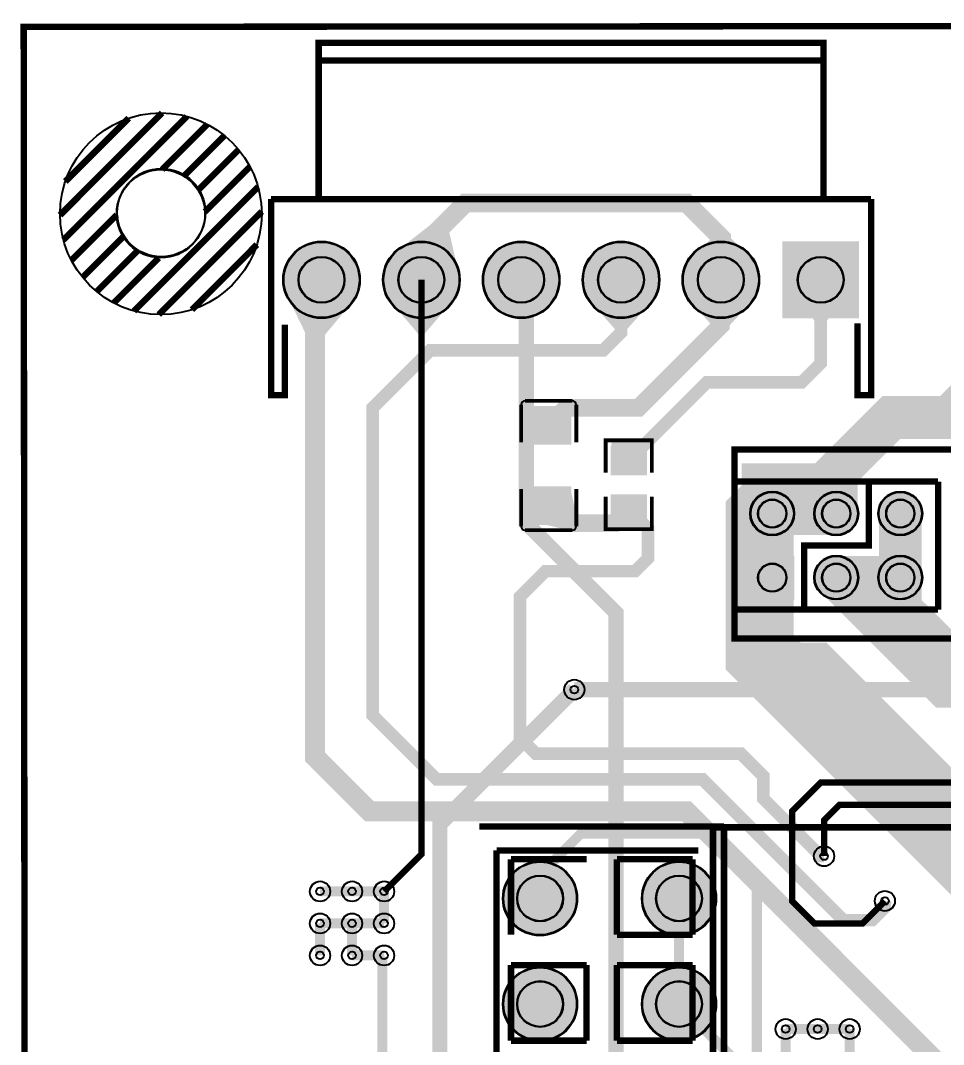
# Model space of a CAD drawing. Header units: millimetres. Extents: x -75 to 77, y -152 to 16.
# Drawn here: x -74.55 to -37.93, y -33.38 to 7.24 of the extents above; entities that cross this region are included whole.
import ezdxf

# ---------------------------------------------------------------- set-up
doc = ezdxf.new("R2010")
doc.units = ezdxf.units.MM
for name, color, linetype, true_color in [('BoardOutLine', 7, 'Continuous', 0xff00ff), ('BottomLayer', 7, 'Continuous', 0x0000ff), ('BottomSolderMaskLayer', 7, 'Continuous', 0xaa00ff), ('Document', 7, 'Continuous', 0xffffff), ('Hole', 7, 'Continuous', 0x222222), ('Inner1', 7, 'Continuous', 0x999966), ('Inner2', 7, 'Continuous', 0x008000), ('Multi-Layer', 7, 'Continuous', 0xc0c0c0), ('TopLayer', 7, 'Continuous', 0xff0000), ('TopPasteMaskLayer', 7, 'Continuous', 0x808080), ('TopSilkLayer', 7, 'Continuous', 0xffcc00), ('TopSolderMaskLayer', 7, 'Continuous', 0x800080)]:
    doc.layers.add(name, color=color, linetype=linetype, true_color=true_color)

msp = doc.modelspace()

# ---------------------------------------------------------------- hatches: boundary and pattern name
at = {"layer": 'BottomLayer'}
for points in [[(-45.57796037592061, -14.009156718313534), (-43.87821691643376, -14.009156718313534), (-43.878023876047564, -12.319024638049314), (-45.57802641605281, -12.319024638049314)], [(-43.87821691643376, -15.708902717805472), (-45.57796037592061, -15.708902717805472), (-45.57802641605281, -17.422908305816577), (-43.878023876047564, -17.422908305816577)]]:
    msp.add_hatch(color=256, dxfattribs=at).paths.add_polyline_path(points)
at = {"layer": 'BottomSolderMaskLayer'}
for points in [[(-64.131051562103, -3.048006096012273, 1), (-61.08103886207759, -3.048006096012273, 1)], [(-60.17092964185936, -3.048006096012273, 1), (-57.120916941833954, -3.048006096012273, 1)], [(-56.21106172212349, -3.048006096012273, 1), (-53.161049022098084, -3.048006096012273, 1)], [(-52.2509398018794, -3.048006096012273, 1), (-49.20092710185399, -3.048006096012273, 1)], [(-48.291071882143754, -3.048006096012273, 1), (-45.24105918211835, -3.048006096012273, 1)], [(-41.28093726187444, -4.573012446024904), (-44.33094996189993, -4.573012446024904), (-44.33094996189993, -1.5229997459995275), (-41.28093726187444, -1.5229997459995275)], [(-45.603365506730974, -12.319024638049314, 1), (-43.85256540513077, -12.319024638049314, 1)], [(-43.06336042672084, -12.319024638049314, 1), (-41.312560325120636, -12.319024638049314, 1)], [(-40.52335534671071, -12.319024638049314, 1), (-38.7725552451105, -12.319024638049314, 1)], [(-45.603378586263716, -13.983747383054606), (-43.852813916254036, -13.983747383054606), (-43.852813916254036, -15.7343120530644), (-45.603378586263716, -15.7343120530644)], [(-43.06336042672084, -14.859029718059446, 1), (-41.312560325120636, -14.859029718059446, 1)], [(-40.52335534671071, -14.859029718059446, 1), (-38.7725552451105, -14.859029718059446, 1)], [(-55.41275082550167, -27.58445516891038, 1), (-52.46126492252986, -27.58445516891038, 1)], [(-49.90093980187951, -27.58445516891038, 1), (-46.9494538989077, -27.58445516891038, 1)], [(-55.41275082550167, -31.775463550927157, 1), (-52.46126492252986, -31.775463550927157, 1)], [(-49.90093980187951, -31.775463550927157, 1), (-46.9494538989077, -31.775463550927157, 1)]]:
    msp.add_hatch(color=256, dxfattribs=at).paths.add_polyline_path(points)
at = {"layer": 'Inner2'}
msp.add_hatch(color=256, dxfattribs=at).paths.add_polyline_path([(-57.3709652019304, -3.8381813563627247), (-59.92096520193036, -3.8381813563627247), (-58.77296418592823, -5.1881813563627475), (-58.51896367792733, -5.1881813563627475)])
at = {"layer": 'Multi-Layer'}
for points in [[(-64.1060452120903, -3.048006096012273, 1), (-61.106045212090294, -3.048006096012273, 1)], [(-60.14592329184666, -3.048006096012273, 1), (-57.14592329184666, -3.048006096012273, 1)], [(-56.186055372110786, -3.048006096012273, 1), (-53.186055372110786, -3.048006096012273, 1)], [(-52.225933451866695, -3.048006096012273, 1), (-49.225933451866695, -3.048006096012273, 1)], [(-48.26606553213105, -3.048006096012273, 1), (-45.26606553213105, -3.048006096012273, 1)], [(-41.30594361188719, -4.548006096012159), (-44.30594361188719, -4.548006096012159), (-44.30594361188719, -1.5480060960122728), (-41.30594361188719, -1.5480060960122728)], [(-45.57796545593087, -12.319024638049314, 1), (-43.87796545593087, -12.319024638049314, 1)], [(-43.03796037592074, -12.319024638049314, 1), (-41.33796037592074, -12.319024638049314, 1)], [(-40.49795529591061, -12.319024638049314, 1), (-38.797955295910604, -12.319024638049314, 1)], [(-45.57797815595609, -14.009144018288112), (-43.87820675641342, -14.009144018288112), (-43.87820675641342, -15.708915417830895), (-45.57797815595609, -15.708915417830895)], [(-43.03796037592074, -14.859029718059446, 1), (-41.33796037592074, -14.859029718059446, 1)], [(-40.49795529591061, -14.859029718059446, 1), (-38.797955295910604, -14.859029718059446, 1)], [(-55.38735077470157, -27.58445516891038, 1), (-52.48666497332996, -27.58445516891038, 1)], [(-49.87553975107941, -27.58445516891038, 1), (-46.9748539497078, -27.58445516891038, 1)], [(-55.38735077470157, -31.775463550927157, 1), (-52.48666497332996, -31.775463550927157, 1)], [(-49.87553975107941, -31.775463550927157, 1), (-46.9748539497078, -31.775463550927157, 1)]]:
    msp.add_hatch(color=256, dxfattribs=at).paths.add_polyline_path(points)
at = {"layer": 'TopLayer'}
for points in [[(-57.17976885953772, -2.7313436626873226), (-59.58200152400309, -1.8758978917958302), (-58.319080518160945, -0.8925882651765278), (-57.536924053848, -1.1711176022351992)], [(-48.026535433070876, -2.2347879095757435), (-45.476954533909066, -2.2811379222758887), (-46.36108712217424, -1.4038201676403332), (-47.11109982219955, -1.3901854203709263)], [(-61.436073152146264, -3.986718313436654), (-63.96732029464056, -3.678018796037577), (-63.265125730251384, -5.123657607315295), (-62.46512573025143, -5.221221742443504)], [(-49.45112268224534, -3.8384836169673235), (-52.001122682245295, -3.837876555753155), (-50.85343154686302, -5.13330962661928), (-50.59943103886212, -5.133370586741194)], [(-45.491107442215025, -3.8381813563627247), (-48.04110744221498, -3.8381813563627247), (-47.11610617221231, -4.855961391922847), (-46.41610617221227, -4.855961391922847)], [(-42.48840741681488, -4.548011176022328), (-43.123408686817356, -4.548011176022328), (-42.932908305816454, -4.929011938023905), (-42.678907797815555, -4.929011938023905)], [(-52.73009906019797, -9.564008128016212), (-54.45811531623053, -9.564008128016212), (-54.45811531623053, -8.079019558039136), (-52.73009906019797, -8.079019558039136)], [(-51.10759461518933, -10.77602235204472), (-49.73060706121396, -10.77602235204472), (-49.73060706121396, -9.643484886969759), (-51.10759461518933, -9.643484886969759)], [(-50.35442214884415, -9.643462026923999), (-49.73064516129034, -9.762321564643116), (-49.45641859283728, -9.42672085344168), (-49.758133096265965, -9.369227838455686)], [(-52.73009906019797, -11.264033528067102), (-54.45811531623053, -11.264033528067102), (-54.45811531623053, -12.749022098044179), (-52.73009906019797, -12.749022098044179)], [(-52.73015748031503, -11.342125984251993), (-53.770909321818635, -12.749014478028926), (-52.95259334518664, -12.94751333502677), (-52.49463804927609, -12.415516891033803)], [(-41.465107950215724, -11.871925323850746), (-42.910109220218374, -11.87059436118875), (-43.03690373380732, -11.105476250952506), (-41.336903733807276, -11.10704089408182)], [(-51.10759461518933, -11.576022352044674), (-49.73060706121396, -11.576022352044674), (-49.73060706121396, -12.708559817119749), (-51.10759461518933, -12.708559817119749)], [(-44.28026162052333, -13.041524003048039), (-44.28026162052333, -11.596525273050474), (-43.51526035052075, -11.46902463804929), (-43.51526035052075, -13.169024638049336)], [(-42.63578613157233, -13.041524003048039), (-42.63578613157233, -11.596525273050474), (-43.40078740157492, -11.46902463804929), (-43.40078740157492, -13.169024638049336)], [(-45.57796037592061, -14.009156718313534), (-43.87821691643376, -14.009156718313534), (-43.87802641605276, -12.319024638049314), (-45.57802641605281, -12.319024638049314)], [(-44.00552705105406, -12.766789433578879), (-45.45052578105151, -12.766789433578879), (-45.57802641605281, -13.531790703581464), (-43.87802641605276, -13.531790703581464)], [(-38.92551689103357, -12.766789433578879), (-40.370515621031245, -12.766789433578879), (-40.49801625603254, -13.531790703581464), (-38.7980162560325, -13.531790703581464)], [(-38.92551689103357, -12.766789433578879), (-40.370515621031245, -12.766789433578879), (-40.49801625603254, -13.531790703581464), (-38.7980162560325, -13.531790703581464)], [(-38.92551689103357, -14.411264922529881), (-40.370515621031245, -14.411264922529881), (-40.49801625603254, -13.646263652527296), (-38.7980162560325, -13.646263652527296)], [(-38.92551689103357, -14.411264922529881), (-40.370515621031245, -14.411264922529881), (-40.49801625603254, -13.646263652527296), (-38.7980162560325, -13.646263652527296)], [(-41.7402565405132, -15.581529083058285), (-41.7402565405132, -14.13653035306072), (-40.975255270510615, -14.009029718059423), (-40.975255270510615, -15.709029718059469)], [(-40.0957810515622, -15.581529083058285), (-40.0957810515622, -14.13653035306072), (-40.860782321564784, -14.009029718059423), (-40.860782321564784, -15.709029718059469)], [(-41.36052070104142, -14.664749809499654), (-42.382275844551714, -15.686535433070844), (-41.931485902971644, -16.317622555245066), (-40.72942087884189, -15.115521971044018)], [(-38.92510287020559, -15.306129032258013), (-40.37010414020824, -15.30745999492001), (-40.49689865379719, -16.072578105156254), (-38.79689865379714, -16.07101346202694)], [(-43.87821691643376, -15.708902717805472), (-45.57796037592061, -15.708902717805472), (-45.57802641605281, -17.502161544323144), (-43.87802641605276, -17.502161544323144)], [(-43.87821691643376, -15.708902717805472), (-45.57796037592061, -15.708902717805472), (-45.57802641605281, -18.258902717805427), (-43.87802641605276, -18.258902717805427)], [(-40.049725679451285, -28.02689357378722), (-40.657475234950425, -27.72186436372874), (-40.63487426974848, -28.136007112014227), (-40.39529845059678, -28.256248412496916)]]:
    msp.add_hatch(color=256, dxfattribs=at).paths.add_polyline_path(points)
at = {"layer": 'TopPasteMaskLayer'}
for points in [[(-52.83009906019811, -9.564008128016212), (-53.20035560071119, -9.564008128016212), (-53.3003556007111, -9.46400812801619), (-53.3003556007111, -9.159105918211935), (-53.40035560071101, -9.059105918211912), (-53.78785877571772, -9.059105918211912), (-53.887858775717405, -9.159105918211935), (-53.887858775717405, -9.46400812801619), (-53.987858775717314, -9.564008128016212), (-54.358115316230396, -9.564008128016212), (-54.45811531623053, -9.46400812801619), (-54.45811531623053, -8.179019558039158), (-54.358115316230396, -8.079019558039136), (-52.83009906019811, -8.079019558039136), (-52.73009906019797, -8.179019558039158), (-52.73009906019797, -9.46400812801619)], [(-51.0591059182118, -9.47599695199392), (-49.77912115824233, -9.47599695199392), (-49.72910845821684, -9.526009652019411), (-49.72910845821684, -10.676022352044697), (-49.77912115824233, -10.726009652019343), (-50.18915417830817, -10.731038862077753), (-50.18915417830817, -10.281026162052399), (-50.63914147828291, -10.281026162052399), (-50.63914147828291, -10.721031242062509), (-51.0591059182118, -10.726009652019343), (-51.10911861823706, -10.676022352044697), (-51.10911861823706, -9.526009652019411)], [(-52.83009906019811, -11.264033528067102), (-53.20035560071119, -11.264033528067102), (-53.3003556007111, -11.364033528067125), (-53.3003556007111, -11.668935737871493), (-53.40035560071101, -11.768935737871516), (-53.78785877571772, -11.768935737871516), (-53.887858775717405, -11.668935737871493), (-53.887858775717405, -11.364033528067125), (-53.987858775717314, -11.264033528067102), (-54.358115316230396, -11.264033528067102), (-54.45811531623053, -11.364033528067125), (-54.45811531623053, -12.649022098044156), (-54.358115316230396, -12.749022098044179), (-52.83009906019811, -12.749022098044179), (-52.73009906019797, -12.649022098044156), (-52.73009906019797, -11.364033528067125)], [(-51.0591059182118, -11.62600965201932), (-50.63914147828291, -11.626035052070051), (-50.63914147828291, -12.071018542037109), (-50.18915417830817, -12.071018542037109), (-50.18915417830817, -11.63103886207773), (-49.77912115824233, -11.62600965201932), (-49.72910845821684, -11.676022352044697), (-49.72910845821684, -12.826009652019366), (-49.77912115824233, -12.876022352044743), (-51.0591059182118, -12.876022352044743), (-51.10911861823706, -12.826009652019366), (-51.10911861823706, -11.676022352044697)]]:
    msp.add_hatch(color=256, dxfattribs=at).paths.add_polyline_path(points)
at = {"layer": 'TopSolderMaskLayer'}
for points in [[(-64.131051562103, -3.048006096012273, 1), (-61.08103886207759, -3.048006096012273, 1)], [(-60.17092964185936, -3.048006096012273, 1), (-57.120916941833954, -3.048006096012273, 1)], [(-56.21106172212349, -3.048006096012273, 1), (-53.161049022098084, -3.048006096012273, 1)], [(-52.2509398018794, -3.048006096012273, 1), (-49.20092710185399, -3.048006096012273, 1)], [(-48.291071882143754, -3.048006096012273, 1), (-45.24105918211835, -3.048006096012273, 1)], [(-41.28093726187444, -4.573012446024904), (-44.33094996189993, -4.573012446024904), (-44.33094996189993, -1.5229997459995275), (-41.28093726187444, -1.5229997459995275)], [(-52.70054263744896, -9.585838484328633), (-54.48767173897977, -9.585838484328633), (-54.48767173897977, -8.057193682046318), (-52.70054263744896, -8.057193682046318)], [(-51.13847708477692, -10.796910992497715), (-49.699724591626364, -10.796910992497715), (-49.699724591626364, -9.62259249833096), (-51.13847708477692, -9.62259249833096)], [(-52.70054263744896, -11.242203171754795), (-54.48767173897977, -11.242203171754795), (-54.48767173897977, -12.77084797403711), (-52.70054263744896, -12.77084797403711)], [(-51.13847708477692, -11.555133711591793), (-49.699724591626364, -11.555133711591793), (-49.699724591626364, -12.729452205758548), (-51.13847708477692, -12.729452205758548)], [(-45.603365506730974, -12.319024638049314, 1), (-43.85256540513077, -12.319024638049314, 1)], [(-43.06336042672084, -12.319024638049314, 1), (-41.312560325120636, -12.319024638049314, 1)], [(-40.52335534671071, -12.319024638049314, 1), (-38.7725552451105, -12.319024638049314, 1)], [(-45.603378586263716, -13.983747383054606), (-43.852813916254036, -13.983747383054606), (-43.852813916254036, -15.7343120530644), (-45.603378586263716, -15.7343120530644)], [(-43.06336042672084, -14.859029718059446, 1), (-41.312560325120636, -14.859029718059446, 1)], [(-40.52335534671071, -14.859029718059446, 1), (-38.7725552451105, -14.859029718059446, 1)], [(-55.41275082550167, -27.58445516891038, 1), (-52.46126492252986, -27.58445516891038, 1)], [(-49.90093980187951, -27.58445516891038, 1), (-46.9494538989077, -27.58445516891038, 1)], [(-55.41275082550167, -31.775463550927157, 1), (-52.46126492252986, -31.775463550927157, 1)], [(-49.90093980187951, -31.775463550927157, 1), (-46.9494538989077, -31.775463550927157, 1)]]:
    msp.add_hatch(color=256, dxfattribs=at).paths.add_polyline_path(points)

# ---------------------------------------------------------------- linework, layer by layer
at = {"layer": 'BoardOutLine', "const_width": 0.25400050800101603}
msp.add_lwpolyline([(-74.42214884429768, 6.9850139700279215), (76.45415290830579, 7.112014224028371), (76.45415290830579, -103.37820675641353), (34.03606807213623, -103.37820675641353), (34.03606807213623, -89.6621793243587), (14.986029972059896, -89.15417830835668), (14.986029972059896, -103.37820675641353), (-34.036068072136004, -103.37820675641353), (-34.16306832613668, -147.95529591059187), (-74.29514859029723, -147.8282956565913), (-74.42214884429768, 6.9850139700279215)], close=True, dxfattribs=at)
at = {"layer": 'BottomLayer'}
for points, const_width in [([(-42.18796037592074, -12.319024638049314), (-42.18796037592074, -12.168148336296667), (-43.18008636017271, -11.176022352044697), (-45.085090170180365, -11.176022352044697), (-45.085090170180365, -11.557023114046274), (-45.72009144018284, -12.19202438404875), (-45.72009144018284, -17.653035306070592)], 1.7000000000000002), ([(-44.72796545593087, -12.319024638049314), (-42.18796037592074, -12.319024638049314)], 1.7000000000000002), ([(-44.72796545593087, -14.859029718059446), (-44.72796545593087, -12.319024638049314)], 1.7000000000000002), ([(-33.22326644653299, -27.426974853949787), (-35.184150368300834, -27.426974853949787), (-44.95808991617969, -17.653035306070592), (-44.72796545593087, -17.422910845821775), (-44.72796545593087, -14.859029718059446)], 1.7000000000000002), ([(-45.72009144018284, -17.653035306070592), (-45.72009144018284, -18.161036322072732), (-36.45415290830579, -27.426974853949787), (-33.22326644653299, -27.426974853949787)], 1.7000000000000002), ([(-24.82321564643121, -27.426974853949787), (-24.82321564643121, -25.595885191770435), (-26.289052578105156, -24.1300482600966), (-37.08407416814839, -24.1300482600966), (-42.92608585217158, -18.288036576073182), (-44.32308864617721, -18.288036576073182), (-44.95808991617969, -17.653035306070592)], 1.7000000000000002), ([(-48.425196850393604, -69.57073914147838), (-49.123698247396305, -69.57073914147838), (-50.927101854203556, -71.37414274828552), (-50.927101854203556, -74.93014986029971), (-53.21310642621279, -77.21615443230894), (-55.75311150622292, -77.21615443230894), (-57.912115824231705, -75.05715011430027), (-57.912115824231705, -24.638049276098627), (-52.57810515621031, -19.304038608077235)], 0.6000000000000001), ([(-48.425196850393604, -73.76174752349516), (-47.21869443738865, -73.76174752349516), (-45.339090678181265, -71.88214376428755), (-45.339090678181265, -27.17805435610876), (-47.49809499619005, -25.01905003810009), (-52.324104648209186, -25.01905003810009), (-53.93700787401576, -26.631953263906553), (-53.93700787401576, -27.58445516891038)], 0.4)]:
    msp.add_lwpolyline(points, dxfattribs=dict(at, const_width=const_width))
at = {"layer": 'BottomSolderMaskLayer'}
for centre, radius in [((-62.606045212090294, -3.048006096012273), 1.5250063500127002), ((-58.64592329184666, -3.048006096012273), 1.5250063500127002), ((-54.686055372110786, -3.048006096012273), 1.5250063500127002), ((-50.725933451866695, -3.048006096012273), 1.5250063500127002), ((-46.76606553213105, -3.048006096012273), 1.5250063500127002), ((-62.60599441198883, -3.048006096012273), 0.9150038100076201), ((-58.64597409194812, -3.048006096012273), 0.9150038100076201), ((-54.68597917195848, -3.048006096012273), 0.9150038100076201), ((-50.72595885191754, -3.048006096012273), 0.9150038100076201), ((-46.76596393192767, -3.048006096012273), 0.9150038100076201), ((-42.80594361188719, -3.048006096012273), 0.9150038100076201), ((-44.72796545593087, -12.319024638049314), 0.8754000508001016), ((-44.72809245618487, -12.319024638049314), 0.5664484065211015), ((-42.18796037592074, -12.319024638049314), 0.8754000508001016), ((-42.188087376174735, -12.319024638049314), 0.5664484065211015), ((-39.647955295910606, -12.319024638049314), 0.8754000508001016), ((-39.6480822961646, -12.319024638049314), 0.5664484065211015), ((-42.18796037592074, -14.859029718059446), 0.8754000508001016), ((-39.647955295910606, -14.859029718059446), 0.8754000508001016), ((-44.72809245618487, -14.859029718059446), 0.5664484065211015), ((-42.188087376174735, -14.859029718059446), 0.5664484065211015), ((-39.6480822961646, -14.859029718059446), 0.5664484065211015), ((-53.93700787401576, -27.58445516891038), 1.475742951485903), ((-48.425196850393604, -27.58445516891038), 1.475742951485903), ((-53.93700787401576, -27.58445516891038), 0.91490894015063), ((-48.425196850393604, -27.58445516891038), 0.91490894015063), ((-53.93700787401576, -31.775463550927157), 1.475742951485903), ((-48.425196850393604, -31.775463550927157), 1.475742951485903), ((-53.93700787401576, -31.775463550927157), 0.91490894015063), ((-48.425196850393604, -31.775463550927157), 0.91490894015063)]:
    msp.add_circle(centre, radius, dxfattribs=at)
at = {"layer": 'Document', "const_width": 0.25400050800101603}
for points in [[(-47.07899415798829, -24.765049530099077), (-47.07899415798829, -76.58115316230635)], [(-55.664211328422425, -75.6667513335027), (-55.664211328422425, -25.679451358902725)], [(-55.664211328422425, -25.679451358902725), (-47.66319532639045, -25.679451358902725)]]:
    msp.add_lwpolyline(points, dxfattribs=at)
at = {"layer": 'Hole'}
for centre in [(-52.57810515621031, -19.304038608077235), (-42.67208534417068, -25.908051816103693), (-62.665735331470614, -27.30708661417316), (-61.39573279146566, -27.30708661417316), (-60.12573025146048, -27.30708661417316), (-40.259080518161, -27.686055372110786), (-62.665735331470614, -28.57708915417834), (-61.39573279146566, -28.57708915417834), (-60.12573025146048, -28.57708915417834), (-62.665735331470614, -29.847091694183405), (-61.39573279146566, -29.847091694183405), (-60.12573025146048, -29.847091694183405), (-44.19608839217676, -32.76606553213105), (-42.92608585217158, -32.76606553213105), (-41.65608331216663, -32.76606553213105)]:
    msp.add_circle(centre, 0.15240030480060962, dxfattribs=at)
at = {"layer": 'Inner1'}
for points, const_width in [([(-52.57810515621031, -19.304038608077235), (-30.35306070612137, -19.304038608077235), (-28.95605791211574, -17.907035814071605), (-28.95605791211574, -13.335026670053367), (-27.87655575311146, -12.255524511049089), (-27.07391414782819, -12.255524511049089)], 0.6000000000000001), ([(67.56413512827021, -22.987045974091984), (-42.79908559817113, -22.987045974091984), (-43.942087884175635, -24.1300482600966), (-43.942087884175635, -27.686055372110786), (-43.05308610617226, -28.57505715011439), (-41.14046228092457, -28.57505715011439), (-40.259080518161, -27.686055372110786)], 0.25400050800101603), ([(37.33807467614952, -83.56616713233427), (39.62407924815852, -85.8521717043435), (41.52908305816618, -85.8521717043435), (42.54508509017023, -84.83616967233934), (42.54508509017023, -71.37414274828552), (49.02209804419613, -64.89712979425963), (49.02209804419613, -46.35509271018543), (51.18110236220468, -44.196088392176875), (68.45313690627381, -44.196088392176875), (70.10414020828057, -42.54508509017023), (70.10414020828057, -26.670053340106733), (67.31013462026931, -23.876047752095587), (-42.067716535432965, -23.876047752095587), (-42.67208534417068, -24.480416560833078), (-42.67208534417068, -25.908051816103693)], 0.25400050800101603)]:
    msp.add_lwpolyline(points, dxfattribs=dict(at, const_width=const_width))
at = {"layer": 'Inner2'}
for points, const_width in [([(-48.425196850393604, -40.18288036576075), (-50.927101854203556, -37.680975361950686), (-50.927101854203556, -16.256032512065076), (-54.48310896621797, -12.700025400050777), (-54.48310896621797, -3.2512065024130834), (-54.68630937261878, -3.048006096012273)], 0.6000000000000001), ([(-60.12446024892051, -27.307594615189373), (-58.64617729235465, -25.829311658623396), (-58.64617729235465, -3.048006096012273)], 0.25400050800101603)]:
    msp.add_lwpolyline(points, dxfattribs=dict(at, const_width=const_width))
at = {"layer": 'Multi-Layer'}
for centre, radius in [((-68.96113792227584, -0.38100076200157673), 1.7500127000254002), ((-62.606045212090294, -3.048006096012273), 1.5000000000000002), ((-58.64592329184666, -3.048006096012273), 1.5000000000000002), ((-54.686055372110786, -3.048006096012273), 1.5000000000000002), ((-50.725933451866695, -3.048006096012273), 1.5000000000000002), ((-46.76606553213105, -3.048006096012273), 1.5000000000000002), ((-62.60599441198883, -3.048006096012273), 0.9000000000000001), ((-58.64597409194812, -3.048006096012273), 0.9000000000000001), ((-54.68597917195848, -3.048006096012273), 0.9000000000000001), ((-50.72595885191754, -3.048006096012273), 0.9000000000000001), ((-46.76596393192767, -3.048006096012273), 0.9000000000000001), ((-42.80594361188719, -3.048006096012273), 0.9000000000000001), ((-44.72796545593087, -12.319024638049314), 0.8500000000000001), ((-44.72809245618487, -12.319024638049314), 0.5500127000254001), ((-42.18796037592074, -12.319024638049314), 0.8500000000000001), ((-42.188087376174735, -12.319024638049314), 0.5500127000254001), ((-39.647955295910606, -12.319024638049314), 0.8500000000000001), ((-39.6480822961646, -12.319024638049314), 0.5500127000254001), ((-42.18796037592074, -14.859029718059446), 0.8500000000000001), ((-39.647955295910606, -14.859029718059446), 0.8500000000000001), ((-44.72809245618487, -14.859029718059446), 0.5500127000254001), ((-42.188087376174735, -14.859029718059446), 0.5500127000254001), ((-39.6480822961646, -14.859029718059446), 0.5500127000254001), ((-52.57810515621031, -19.304038608077235), 0.4), ((-42.67208534417068, -25.908051816103693), 0.4), ((-53.93700787401576, -27.58445516891038), 1.4503429006858015), ((-48.425196850393604, -27.58445516891038), 1.4503429006858015), ((-53.93700787401576, -27.58445516891038), 0.8991617983235968), ((-48.425196850393604, -27.58445516891038), 0.8991617983235968), ((-62.665735331470614, -27.30708661417316), 0.4), ((-61.39573279146566, -27.30708661417316), 0.4), ((-60.12573025146048, -27.30708661417316), 0.4), ((-40.259080518161, -27.686055372110786), 0.4), ((-62.665735331470614, -28.57708915417834), 0.4), ((-61.39573279146566, -28.57708915417834), 0.4), ((-60.12573025146048, -28.57708915417834), 0.4), ((-62.665735331470614, -29.847091694183405), 0.4), ((-61.39573279146566, -29.847091694183405), 0.4), ((-60.12573025146048, -29.847091694183405), 0.4), ((-53.93700787401576, -31.775463550927157), 1.4503429006858015), ((-48.425196850393604, -31.775463550927157), 1.4503429006858015), ((-53.93700787401576, -31.775463550927157), 0.8991617983235968), ((-48.425196850393604, -31.775463550927157), 0.8991617983235968), ((-44.19608839217676, -32.76606553213105), 0.4), ((-42.92608585217158, -32.76606553213105), 0.4), ((-41.65608331216663, -32.76606553213105), 0.4)]:
    msp.add_circle(centre, radius, dxfattribs=at)
at = {"layer": 'TopLayer'}
for points, const_width in [([(-42.186944373888764, -12.319024638049314), (-42.186944373888764, -10.690881381762779), (-40.00508001015987, -8.509017018034115), (-37.71907543815087, -8.509017018034115), (-29.210058420116866, 0), (-13.335026670053367, 0), (-12.065024130048187, -1.2700025400050663), (-12.065024130048187, -3.147066294132628), (-12.346964693929294, -3.429006858013736)], 1.7000000000000002), ([(-46.76606553213105, -3.048006096012273), (-46.736093472186894, -3.0180340360681157), (-46.736093472186894, -1.3970027940056298), (-48.133096266192524, 0), (-56.896113792227425, 0), (-58.64592329184666, -1.7498094996190048), (-58.64592329184666, -3.048006096012273)], 0.7500127000254001), ([(-36.830073660147264, -39.61137922275839), (-35.94107188214366, -38.7223774447549), (-35.94107188214366, -36.32207264414535), (-48.133096266192524, -24.1300482600966), (-60.70612141224274, -24.1300482600966), (-62.86512573025152, -21.97104394208793), (-62.86512573025152, -3.048006096012273), (-62.606045212090294, -3.048006096012273)], 0.8), ([(-40.259080518161, -27.686055372110786), (-40.26162052324116, -27.945135890271786), (-40.76962153924319, -28.448056896113826), (-41.91008382016753, -28.448056896113826), (-47.49809499619005, -22.86004572009142), (-58.039116078232155, -22.86004572009142), (-60.57912115824229, -20.320040640081288), (-60.57912115824229, -8.128016256032538), (-58.293116586233054, -5.842011684023419), (-51.43510287020558, -5.842011684023419), (-50.72644145288291, -5.133350266700518), (-50.72644145288291, -3.048006096012273)], 0.5), ([(-53.594107188214366, -8.821437642875367), (-52.900685801371765, -8.128016256032538), (-50.03810007620018, -8.128016256032538), (-46.76606553213105, -4.855981711963409), (-46.76606553213105, -3.048006096012273)], 0.7000000000000001), ([(-50.41910083820153, -10.209804419608872), (-47.321310642621256, -7.112014224028485), (-43.561087122174285, -7.112014224028485), (-42.80594361188719, -6.3568707137415), (-42.80594361188719, -3.048006096012273)], 0.5), ([(-50.41910083820153, -12.142240284480636), (-50.9768859537719, -12.700025400050777), (-52.70510541021076, -12.700025400050777), (-53.398526797053364, -12.006604013208062), (-53.594107188214366, -12.006604013208062)], 0.7000000000000001), ([(-44.72796545593087, -12.319024638049314), (-42.18796037592074, -12.319024638049314)], 1.7000000000000002), ([(-44.72796545593087, -14.859029718059446), (-44.72796545593087, -12.319024638049314)], 1.7000000000000002), ([(-39.647955295910606, -12.319024638049314), (-39.647955295910606, -14.859029718059446)], 1.7000000000000002), ([(-39.647955295910606, -14.859029718059446), (-39.647955295910606, -12.319024638049314)], 1.7000000000000002), ([(-50.41910083820153, -12.141224282448661), (-49.657099314198604, -12.903225806451701), (-49.657099314198604, -14.097028194056406), (-50.16510033020063, -14.605029210058433), (-53.721107442214816, -14.605029210058433), (-54.73710947421887, -15.621031242062486), (-54.73710947421887, -21.20904241808489), (-54.10210820421639, -21.844043688087368), (-45.97409194818374, -21.844043688087368), (-45.085090170180365, -22.73304546609097), (-45.085090170180365, -23.622047244094574), (-42.79908559817113, -25.908051816103693), (-42.67208534417068, -25.908051816103693)], 0.5), ([(-44.72796545593087, -14.859029718059446), (-44.72796545593087, -18.899161798323576), (-36.06807213614411, -27.559055118110223), (-35.93675387350777, -27.427736855473768), (-33.22402844805674, -27.427736855473768)], 1.7000000000000002), ([(-33.22402844805674, -27.427736855473768), (-34.80238760477505, -27.427736855473768), (-44.72796545593087, -17.50215900431806), (-44.72796545593087, -14.859029718059446)], 1.7000000000000002), ([(-29.337058674117316, -19.167386334772686), (-37.879603759207384, -19.167386334772686), (-42.18796037592074, -14.859029718059446)], 1.7000000000000002), ([(-42.18796037592074, -14.859029718059446), (-39.647955295910606, -14.859029718059446)], 1.7000000000000002), ([(-39.64693929387863, -14.859029718059446), (-39.64693929387863, -16.106172212344404), (-36.565913131826164, -19.1668783337567), (-29.337058674117316, -19.1668783337567)], 1.7000000000000002), ([(-24.82397764795519, -27.427736855473768), (-27.645110490220986, -24.606604013208084), (-37.623520447040846, -24.606604013208084)], 1.7000000000000002), ([(-62.665735331470614, -27.30708661417316), (-61.39573279146566, -27.30708661417316)], 0.4), ([(-61.39573279146566, -27.30708661417316), (-60.12573025146048, -27.30708661417316)], 0.4), ([(-60.12573025146048, -27.30708661417316), (-60.12573025146048, -28.57708915417834)], 0.4), ([(-48.425196850393604, -27.58445516891038), (-48.425196850393604, -31.775463550927157)], 0.4), ([(-62.665735331470614, -28.57708915417834), (-61.39573279146566, -28.57708915417834)], 0.4), ([(-62.665735331470614, -29.847091694183405), (-62.665735331470614, -28.57708915417834)], 0.4), ([(-60.12573025146048, -28.57708915417834), (-61.39573279146566, -28.57708915417834)], 0.4), ([(-61.39573279146566, -28.57708915417834), (-61.39573279146566, -29.847091694183405)], 0.4), ([(-60.12573025146048, -29.847091694183405), (-61.39573279146566, -29.847091694183405)], 0.4), ([(-60.19812039624071, -38.35407670815346), (-60.19812039624071, -29.919481838963748), (-60.12573025146048, -29.847091694183405)], 0.4), ([(-48.425196850393604, -31.775463550927157), (-46.10109220218442, -34.099568199136456), (-46.10109220218442, -41.1480822961646), (-41.65608331216663, -45.59309118618239), (-41.65608331216663, -47.43205486410966)], 0.4), ([(-44.19608839217676, -32.76606553213105), (-44.19608839217676, -34.03606807213623)], 0.4), ([(-42.92608585217158, -32.76606553213105), (-44.19608839217676, -32.76606553213105)], 0.4), ([(-41.65608331216663, -32.76606553213105), (-42.92608585217158, -32.76606553213105)], 0.4), ([(-41.65608331216663, -34.03606807213623), (-41.65608331216663, -32.76606553213105)], 0.4)]:
    msp.add_lwpolyline(points, dxfattribs=dict(at, const_width=const_width))
at = {"layer": 'TopSilkLayer'}
for points, const_width in [([(-42.69215138430263, 0.15199390398777268), (-42.69215138430263, 6.3500127000253315), (-62.720015240030534, 6.3500127000253315), (-62.720015240030534, 0.15199390398777268)], 0.25400050800101603), ([(-42.69215138430263, 5.653187706375434), (-62.720015240030534, 5.653187706375434)], 0.25400050800101603), ([(-72.9804927609855, -0.48115316230632743), (-68.92778765557523, 3.5715773431546722)], 0.25400050800101603), ([(-72.84358648717307, -1.4667767335535018), (-67.94203708407417, 3.434721869443706)], 0.25400050800101603), ([(-72.77076454152893, 0.8511049022098405), (-70.25991871983729, 3.361899923799797)], 0.25400050800101603), ([(-68.9329946659891, 1.3212852425704114), (-67.13413766827534, 3.1201168402336634)], 0.25400050800101603), ([(-68.06718313436613, 1.064566929133889), (-66.45671831343657, 2.6750063500127226)], 0.25400050800101603), ([(-67.50175260350511, 0.5073914147828873), (-65.89364998730002, 2.1155448310896645)], 0.25400050800101603), ([(-67.23274066548129, -0.34602489204974063), (-65.44480568961148, 1.4419100838201757)], 0.25400050800101603), ([(-70.04734569469133, -4.28328676657361), (-65.12557785115564, 0.6385318770636559)], 0.25400050800101603), ([(-64.60601981203968, 0.15199390398777268), (-64.60601981203968, -3.048006096012273)], 0.25400050800101603), ([(-64.60601981203968, 0.15199390398777268), (-40.80594361188719, 0.15199390398777268)], 0.25400050800101603), ([(-40.80594361188719, 0.15199390398777268), (-40.80594361188719, -3.048006096012273)], 0.25400050800101603), ([(-72.52905765811533, -2.2747777495555965), (-70.73009906019797, -0.47586995173992364)], 0.25400050800101603), ([(-69.06865633731263, -4.427076454152939), (-64.98171196342378, -0.3401320802641976)], 0.25400050800101603), ([(-72.08392176784332, -2.9521463042926825), (-70.4733553467106, -1.3416306832614282)], 0.25400050800101603), ([(-67.75450850901689, -4.235458470917024), (-65.17332994666003, -1.6543561087122498)], 0.25400050800101603), ([(-71.52433324866638, -3.51513843027692), (-69.91625603251191, -1.90706121412245)], 0.25400050800101603), ([(-70.85077470154943, -3.964109728219455), (-69.06283972567962, -2.1761239522479627)], 0.25400050800101603), ([(-64.60601981203968, -3.048006096012273), (-64.60601981203968, -7.6200152400305114), (-64.06101092202175, -7.6200152400305114), (-64.06101092202175, -4.826009652019366)], 0.25400050800101603), ([(-40.80594361188719, -3.048006096012273), (-40.80594361188719, -7.6200152400305114), (-41.35095250190511, -7.6200152400305114), (-41.35095250190511, -4.779146558293178)], 0.25400050800101603), ([(-54.68671577343139, -8.002819405638775), (-54.68671577343139, -9.487807975616079)], 0.15240030480060962), ([(-52.65389890779761, -7.850419100838167), (-54.53431546863089, -7.850419100838167)], 0.15240030480060962), ([(-52.50149860299712, -9.487807975616079), (-52.50149860299712, -8.002819405638775)], 0.15240030480060962), ([(-51.33619507239018, -10.699822199644473), (-51.33619507239018, -9.414884429768904), (-49.502006604013104, -9.414884429768904), (-49.502006604013104, -10.699822199644473)], 0.15240030480060962), ([(-46.22809245618487, -11.049022098044247), (-46.22809245618487, -16.129032258064512)], 0.25400050800101603), ([(-46.22809245618487, -11.049022098044247), (-38.1480822961646, -11.049022098044247)], 0.25400050800101603), ([(-40.894081788163476, -11.049022098044247), (-40.894081788163476, -13.58902717805438), (-43.458089916179915, -13.58196596393202), (-43.458089916179915, -16.129032258064512)], 0.25400050800101603), ([(-38.1480822961646, -11.049022098044247), (-38.1480822961646, -16.129032258064512)], 0.25400050800101603), ([(-54.68671577343139, -12.82522225044454), (-54.68671577343139, -11.34023368046735)], 0.15240030480060962), ([(-52.50149860299712, -11.34023368046735), (-52.50149860299712, -12.82522225044454)], 0.15240030480060962), ([(-51.33619507239018, -11.652222504445035), (-51.33619507239018, -12.93716027432049), (-49.502006604013104, -12.93716027432049), (-49.502006604013104, -11.652222504445035)], 0.15240030480060962), ([(-52.65389890779761, -12.977622555245148), (-54.53431546863089, -12.977622555245148)], 0.15240030480060962), ([(-46.22809245618487, -16.129032258064512), (-38.1480822961646, -16.129032258064512)], 0.25400050800101603), ([(-46.640970281940554, -24.728092456184868), (-56.340995681991444, -24.728092456184868)], 0.25400050800101603), ([(-34.53136906273812, -24.765049530099077), (-47.07899415798829, -24.765049530099077)], 0.25400050800101603), ([(-47.07899415798829, -24.765049530099077), (-47.07899415798829, -26.670053340106733)], 0.25400050800101603), ([(-46.640970281940554, -76.52819405638809), (-46.640970281940554, -24.728092456184868)], 0.25400050800101603), ([(-55.09095758191506, -26.028117856235667), (-52.090932181864446, -26.028117856235667)], 0.25400050800101603), ([(-55.09095758191506, -29.02811785623578), (-55.09095758191506, -26.028117856235667)], 0.25400050800101603), ([(-50.89100838201671, -26.028117856235667), (-47.89100838201671, -26.028117856235667)], 0.25400050800101603), ([(-50.89100838201671, -29.02811785623578), (-50.89100838201671, -26.028117856235667)], 0.25400050800101603), ([(-47.89100838201671, -26.028117856235667), (-47.89100838201671, -29.02811785623578)], 0.25400050800101603), ([(-47.07899415798829, -28.676657353314795), (-47.07899415798829, -30.683261366522856)], 0.25400050800101603), ([(-47.89100838201671, -29.02811785623578), (-50.89100838201671, -29.02811785623578)], 0.25400050800101603), ([(-55.09095758191506, -30.228117856235713), (-52.090932181864446, -30.228117856235713)], 0.25400050800101603), ([(-55.09095758191506, -33.228117856235826), (-55.09095758191506, -30.228117856235713)], 0.25400050800101603), ([(-52.090932181864446, -30.228117856235713), (-52.090932181864446, -33.228117856235826)], 0.25400050800101603), ([(-50.89100838201671, -30.228117856235713), (-47.89100838201671, -30.228117856235713)], 0.25400050800101603), ([(-50.89100838201671, -33.228117856235826), (-50.89100838201671, -30.228117856235713)], 0.25400050800101603), ([(-47.89100838201671, -30.228117856235713), (-47.89100838201671, -33.228117856235826)], 0.25400050800101603), ([(-47.07899415798829, -32.86766573533157), (-47.07899415798829, -34.87426974853963)], 0.25400050800101603), ([(-52.090932181864446, -33.228117856235826), (-55.09095758191506, -33.228117856235826)], 0.25400050800101603), ([(-47.89100838201671, -33.228117856235826), (-50.89100838201671, -33.228117856235826)], 0.25400050800101603)]:
    msp.add_lwpolyline(points, dxfattribs=dict(at, const_width=const_width))
at = {"layer": 'TopSilkLayer', "const_width": 0.25400050800101603}
msp.add_lwpolyline([(-46.22809245618487, -9.779019558039181), (-20.447040894081738, -9.779019558039181), (-20.447040894081738, -17.27203454406913), (-46.22809245618487, -17.27203454406913), (-46.22809245618487, -9.779019558039181)], close=True, dxfattribs=at)
at = {"layer": 'TopSilkLayer'}
for radius in [4, 1.7500635001270004]:
    msp.add_circle((-68.98069596139203, -0.42799085598176134), radius, dxfattribs=at)
for centre, start, end in [((-54.534315468630666, -8.002819405638775), 90, 179.99999999999136), ((-52.65389890779784, -8.002819405638775), 0, 90), ((-54.534315468630666, -12.82522225044454), 180.00000000000867, 270), ((-52.65389890779784, -12.82522225044454), 270, 0)]:
    msp.add_arc(centre, 0.15240030480060962, start, end, dxfattribs=at)
at = {"layer": 'TopSolderMaskLayer'}
for centre, radius in [((-62.606045212090294, -3.048006096012273), 1.5250063500127002), ((-58.64592329184666, -3.048006096012273), 1.5250063500127002), ((-54.686055372110786, -3.048006096012273), 1.5250063500127002), ((-50.725933451866695, -3.048006096012273), 1.5250063500127002), ((-46.76606553213105, -3.048006096012273), 1.5250063500127002), ((-62.60599441198883, -3.048006096012273), 0.9150038100076201), ((-58.64597409194812, -3.048006096012273), 0.9150038100076201), ((-54.68597917195848, -3.048006096012273), 0.9150038100076201), ((-50.72595885191754, -3.048006096012273), 0.9150038100076201), ((-46.76596393192767, -3.048006096012273), 0.9150038100076201), ((-42.80594361188719, -3.048006096012273), 0.9150038100076201), ((-44.72796545593087, -12.319024638049314), 0.8754000508001016), ((-44.72809245618487, -12.319024638049314), 0.5664484065211015), ((-42.18796037592074, -12.319024638049314), 0.8754000508001016), ((-42.188087376174735, -12.319024638049314), 0.5664484065211015), ((-39.647955295910606, -12.319024638049314), 0.8754000508001016), ((-39.6480822961646, -12.319024638049314), 0.5664484065211015), ((-42.18796037592074, -14.859029718059446), 0.8754000508001016), ((-39.647955295910606, -14.859029718059446), 0.8754000508001016), ((-44.72809245618487, -14.859029718059446), 0.5664484065211015), ((-42.188087376174735, -14.859029718059446), 0.5664484065211015), ((-39.6480822961646, -14.859029718059446), 0.5664484065211015), ((-53.93700787401576, -27.58445516891038), 1.475742951485903), ((-48.425196850393604, -27.58445516891038), 1.475742951485903), ((-53.93700787401576, -27.58445516891038), 0.91490894015063), ((-48.425196850393604, -27.58445516891038), 0.91490894015063), ((-53.93700787401576, -31.775463550927157), 1.475742951485903), ((-48.425196850393604, -31.775463550927157), 1.475742951485903), ((-53.93700787401576, -31.775463550927157), 0.91490894015063), ((-48.425196850393604, -31.775463550927157), 0.91490894015063)]:
    msp.add_circle(centre, radius, dxfattribs=at)

doc.saveas('drawing.dxf')
